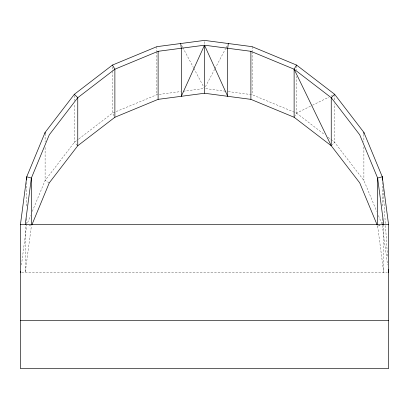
<?xml version="1.0" encoding="UTF-8"?>
<svg xmlns="http://www.w3.org/2000/svg" width="409" height="409" viewBox="0 0 409 409"><rect width="100%" height="100%" fill="white"/><g stroke="black" fill="none" stroke-linecap="round" stroke-linejoin="round"><path stroke-width="0.31" stroke-dasharray="2.04 1.53" d="M21.442 264.976L26.723 224.863L30.593 215.517M32.285 211.427L45.108 180.471L74.356 142.352L78.37 139.275M205.395 86.764L214.623 69.356M214.919 68.794L225.64 48.584M225.937 48.022L227.424 45.215M294.424 116.749L296.525 113.104L296.525 76.432M331.244 145.752L334.644 142.352L334.644 103.784M78.871 138.891L112.475 113.104L156.867 94.719L180.681 91.585M228.319 91.585L252.133 94.719L296.525 113.104L311.888 105.527M312.456 105.246L328.954 97.107M331.229 95.982L332.369 95.425M383.744 224.444L383.744 272.496L377.635 226.105L380.079 225.441M377.635 226.105L379.956 225.482M183.191 91.253L203.871 88.528M21.651 272.496L387.349 272.496M205.753 88.615L227.067 91.417M29.044 225.482L31.365 226.105L25.256 272.496L25.256 225.707M49.269 182.874L45.108 180.471L45.108 146.959M296.525 113.104L324.613 134.658M328.125 137.352L334.644 142.352L363.892 180.471L376.715 211.427M77.332 145.328L74.356 142.352L74.356 103.784M113.978 115.706L112.475 113.104L112.475 72.004M181.576 45.215L182.47 46.897M182.767 47.459L193.483 67.674M193.784 68.231L203.907 87.327M378.407 215.517L381.796 223.692M382.359 225.487L387.558 264.976M383.11 189.479L385.436 224.97M385.477 225.604L387.512 256.653M382.277 182.496L382.277 206.525M382.277 218.539L382.277 224.229M363.892 134.316L363.892 141.903M363.892 146.959L363.892 180.471M334.644 94.3L334.644 100.624M296.525 65.685L296.525 70.108M252.133 46.662L252.133 51.089M252.133 51.723L252.133 94.719M204.5 41.657L204.5 44.187M156.867 46.662L156.867 51.089M156.867 51.723L156.867 94.719M112.475 66.948L112.475 71.376M74.356 95.563L74.356 100.624M45.108 133.682L45.108 141.903M26.723 182.496L26.723 206.525M26.723 218.539L26.723 224.229"/><path stroke-width="0.61" d="M20.45 224.444L26.723 176.806L45.108 132.419L74.356 94.3L112.475 65.051L156.867 46.662L204.5 40.394L252.133 46.662L296.525 65.051L334.644 94.3L363.892 132.419L382.277 176.806L388.55 224.444L388.55 368.606L20.45 368.606L20.45 224.444L388.55 224.444M25.256 224.444L31.365 178.053L49.269 134.822L77.756 97.7L114.878 69.213L158.109 51.304L204.5 45.2L250.891 51.304L294.122 69.213L331.244 97.7L359.731 134.822L377.635 178.053L383.744 224.444L382.522 224.776M20.45 272.496L20.614 271.244M228.319 43.528L227.695 48.252L227.695 96.309L204.5 45.2L181.305 96.309L181.305 48.252L180.681 43.528M31.846 224.94L49.269 182.874L77.756 145.752L114.878 117.265L158.109 99.361L204.5 93.252L250.891 99.361L294.122 117.265L331.244 145.752L359.731 182.874L377.154 224.94M294.122 117.265L294.122 69.213L296.525 65.051M334.644 94.3L331.244 97.7L331.244 145.752L294.122 69.213M382.487 179.975L382.277 176.806L377.635 178.053L377.635 224.843M20.45 320.554L388.55 320.554M74.356 94.3L77.756 97.7L77.756 145.752M112.475 65.051L114.878 69.213L114.878 117.265M388.386 271.244L388.55 272.496L388.34 269.326M382.277 176.806L382.277 179.97M363.892 132.419L363.892 133.682M250.891 51.304L250.891 99.361M204.5 45.2L204.5 93.252M158.109 51.304L158.109 99.361M45.108 132.419L45.108 133.682M31.365 224.843L31.365 178.053L26.723 176.806L26.723 179.97"/></g></svg>
